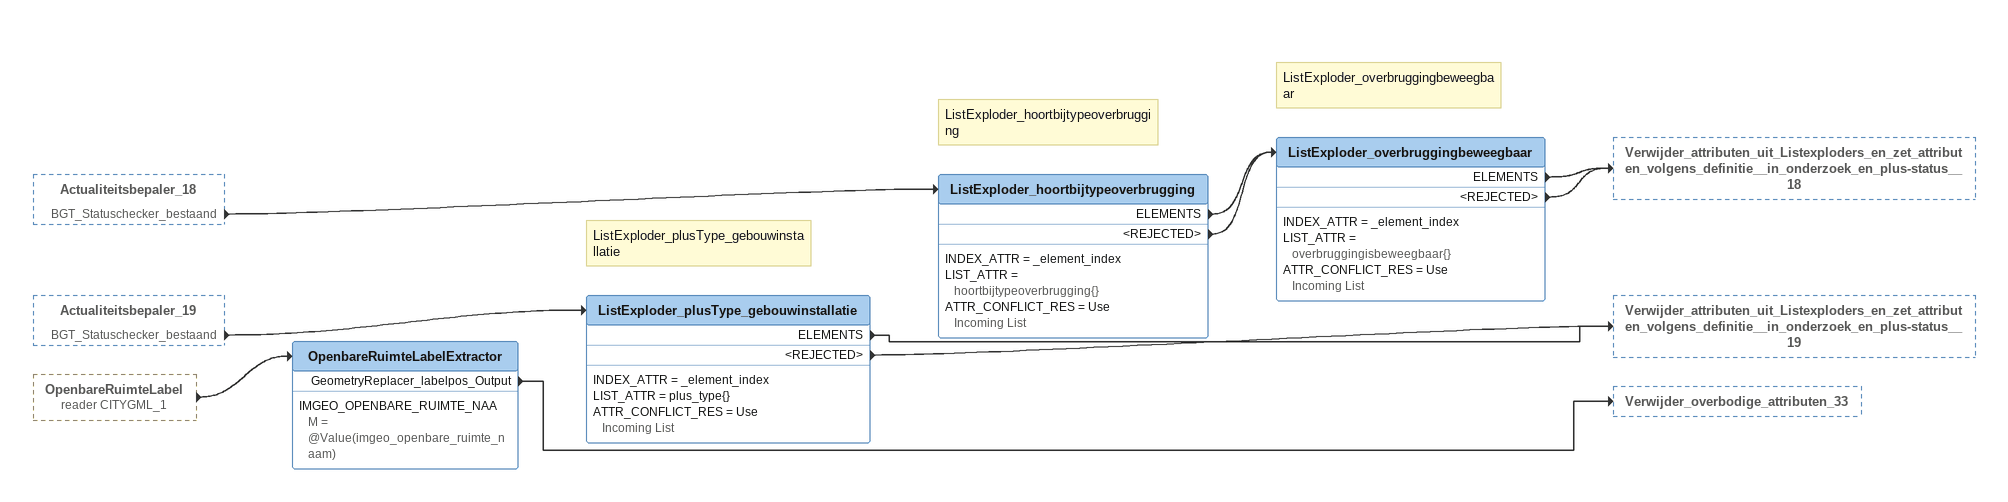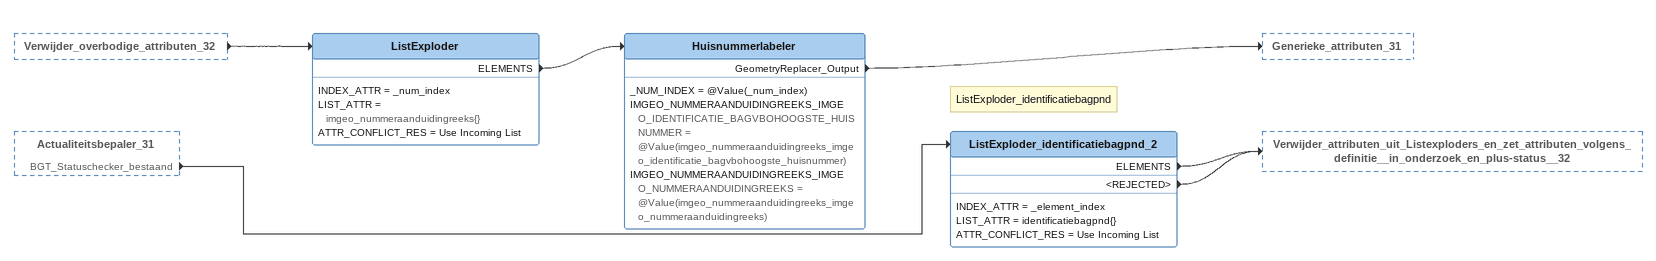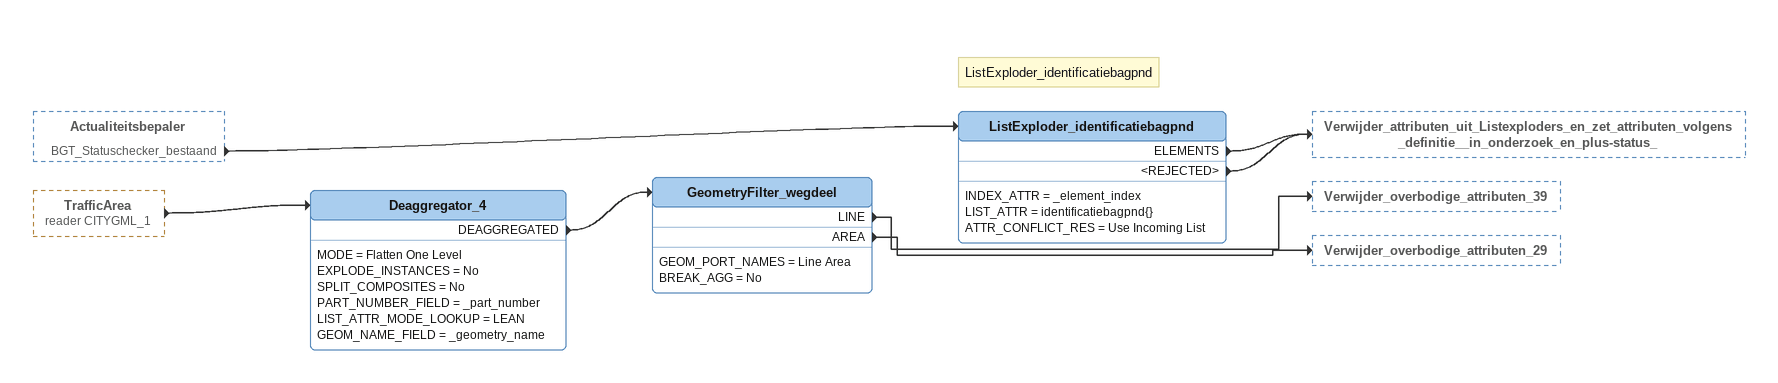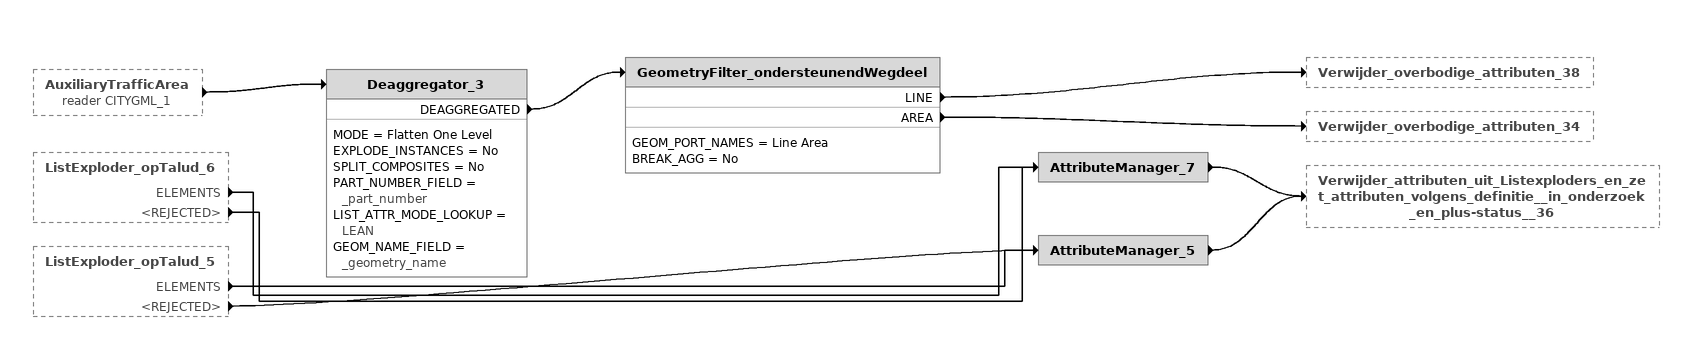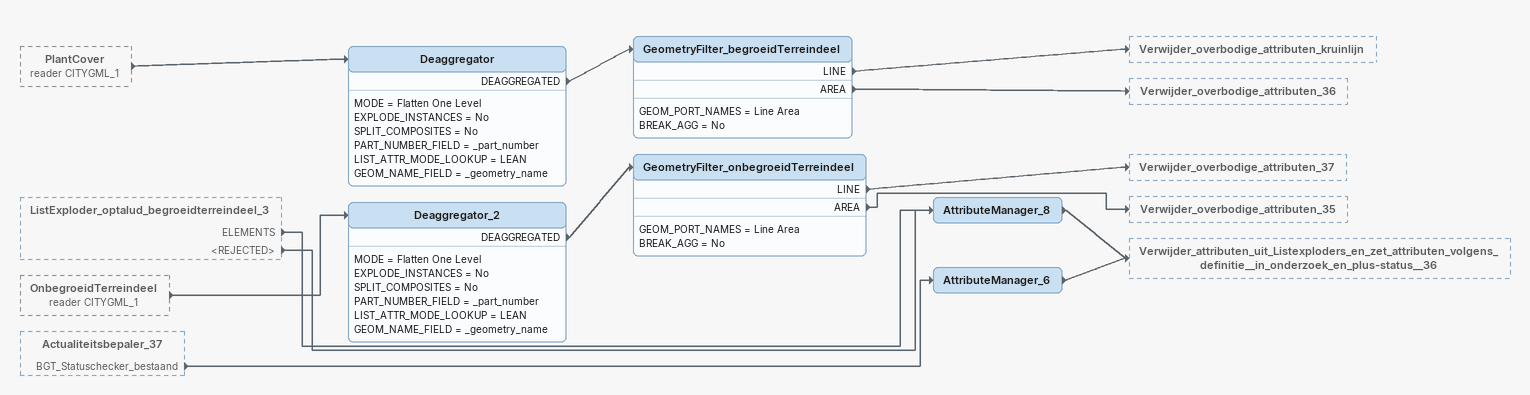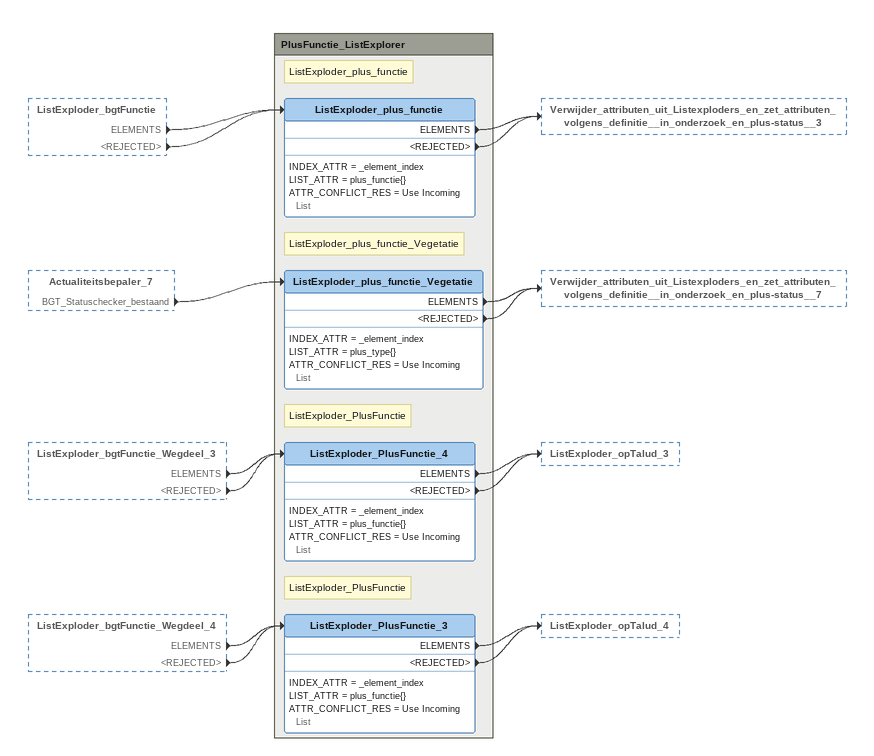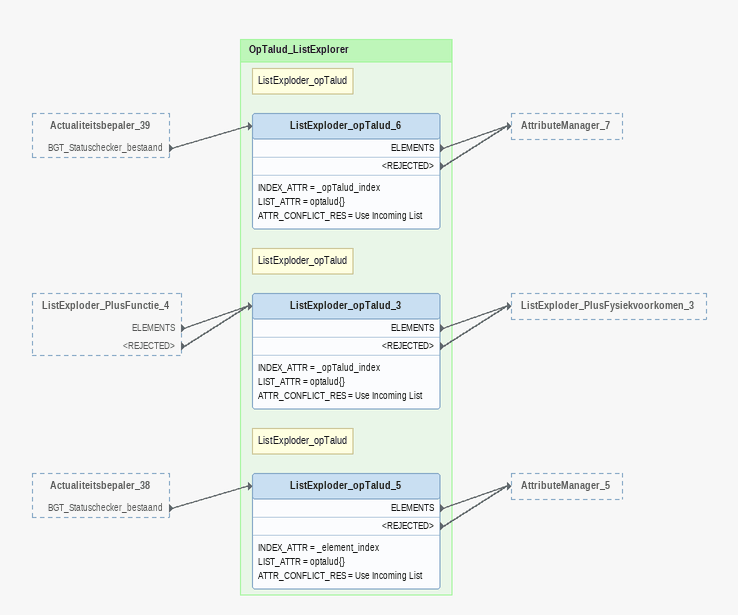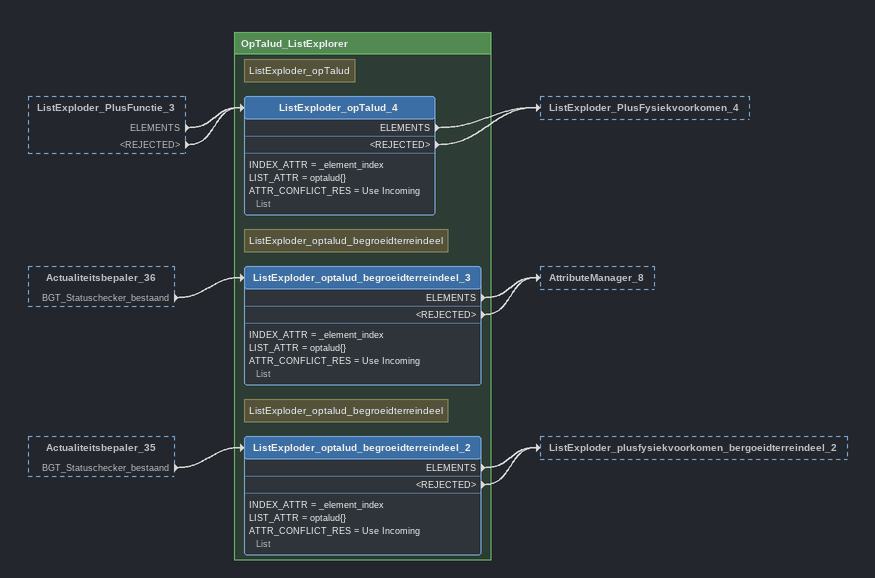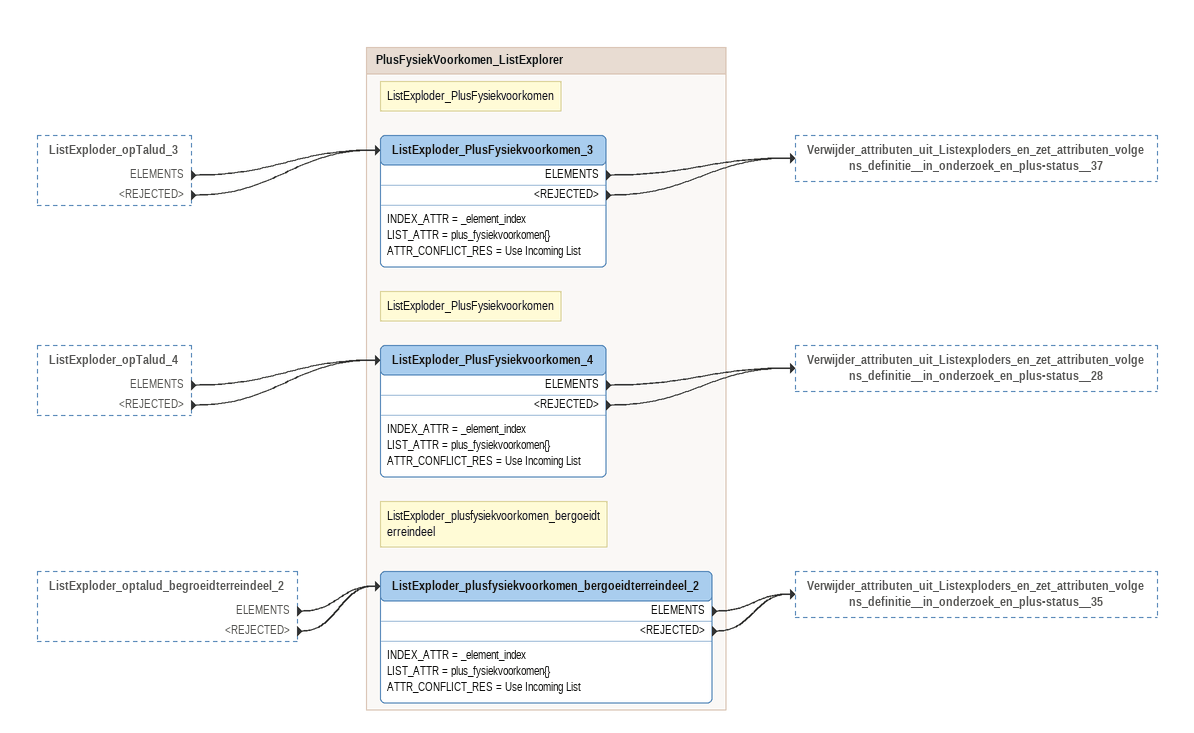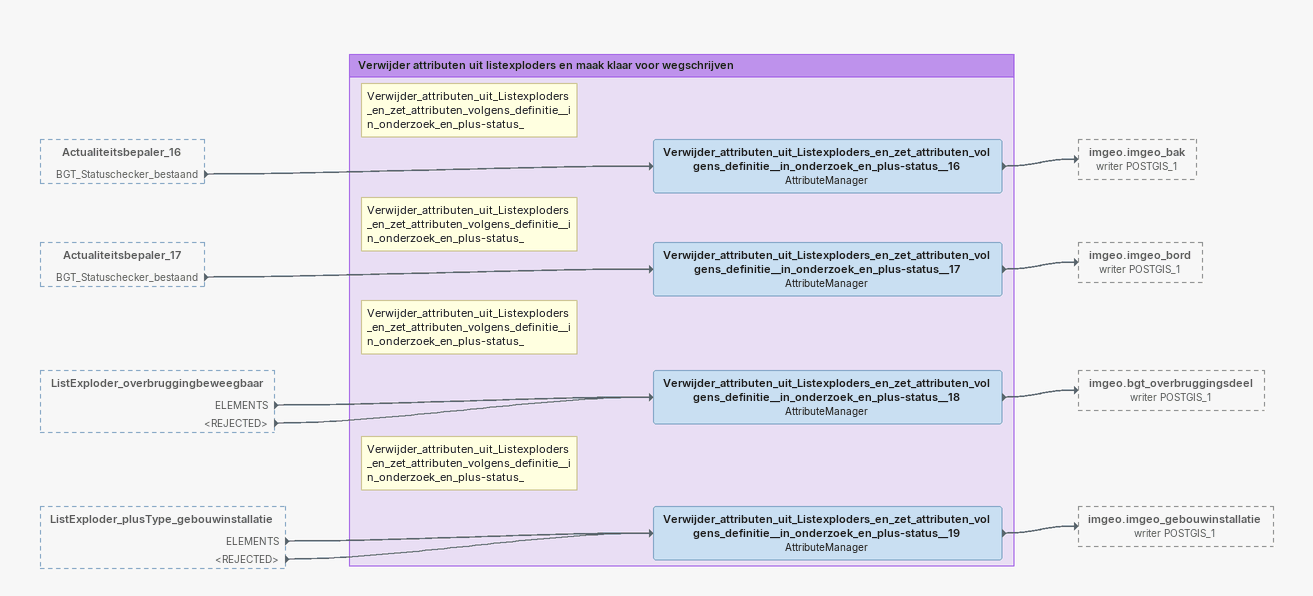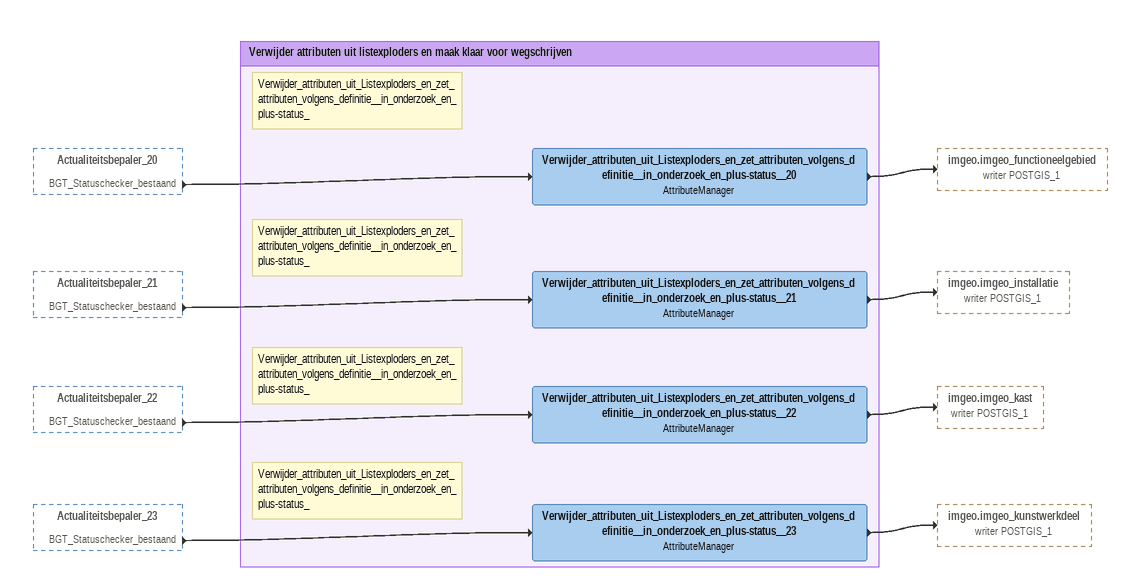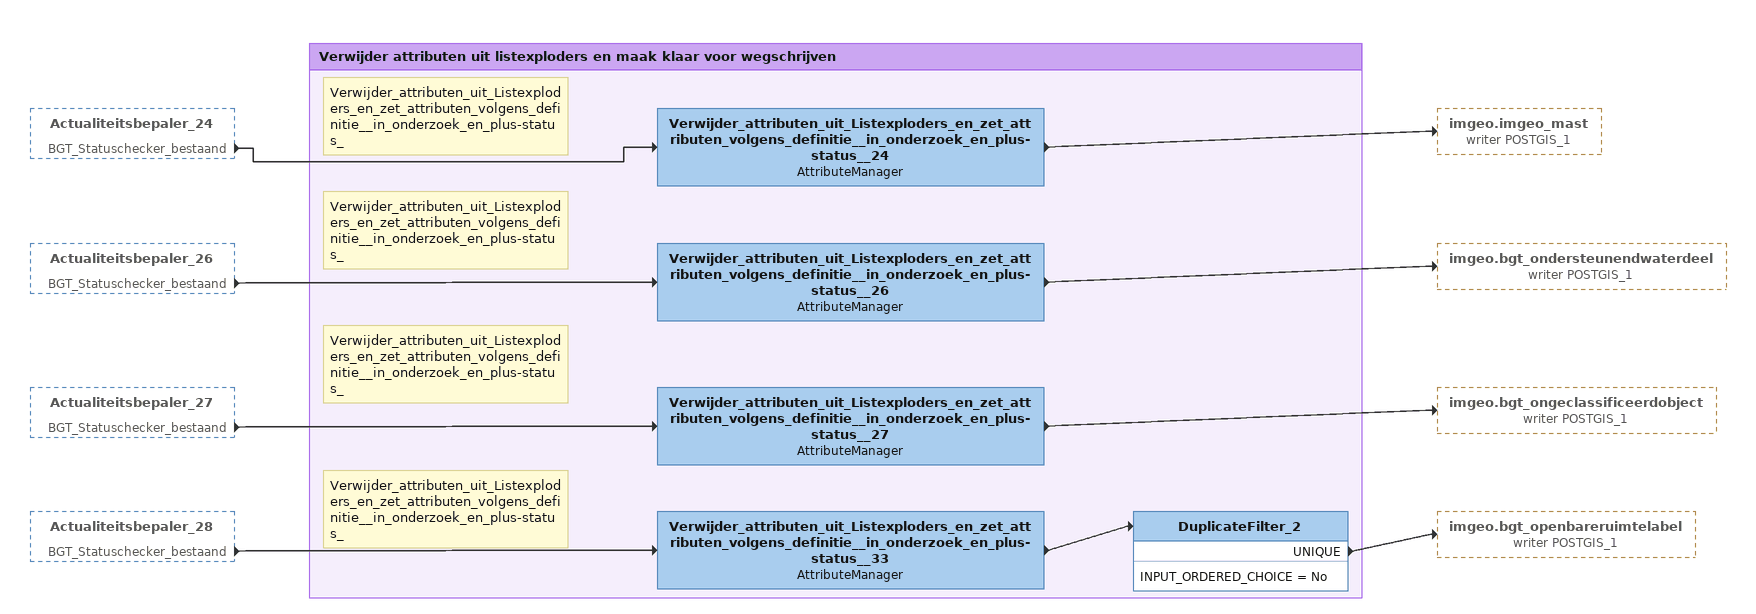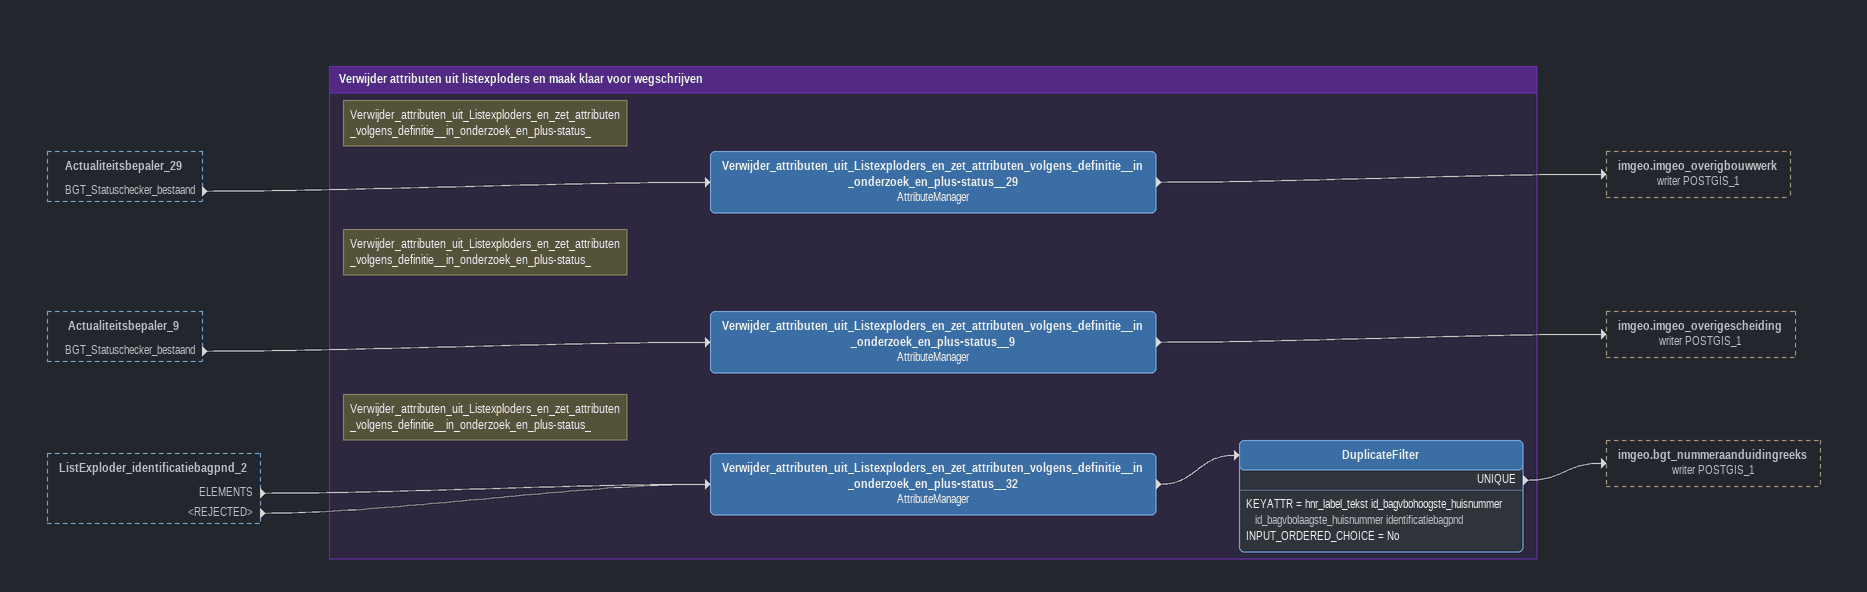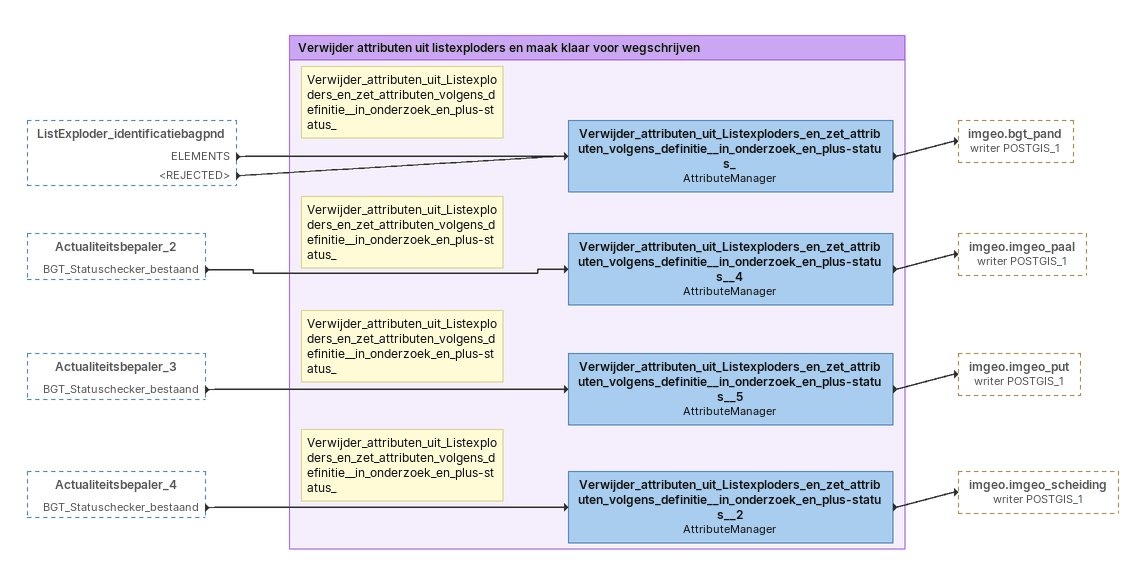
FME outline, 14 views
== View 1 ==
Actualiteitsbepaler_18 [outside]
    BGT_Statuschecker_bestaand -> ListExploder_hoortbijtypeoverbrugging
Actualiteitsbepaler_19 [outside]
    BGT_Statuschecker_bestaand -> ListExploder_plusType_gebouwinstallatie
OpenbareRuimteLabel (reader CITYGML_1) [outside]
    -> OpenbareRuimteLabelExtractor
Note: ListExploder_hoortbijtypeoverbrugging
ListExploder_hoortbijtypeoverbrugging
    INDEX_ATTR = _element_index
    LIST_ATTR = hoortbijtypeoverbrugging{}
    ATTR_CONFLICT_RES = Use Incoming List
    ELEMENTS -> ListExploder_overbruggingbeweegbaar
    <REJECTED> -> ListExploder_overbruggingbeweegbaar
Note: ListExploder_overbruggingbeweegbaar
ListExploder_overbruggingbeweegbaar
    INDEX_ATTR = _element_index
    LIST_ATTR = overbruggingisbeweegbaar{}
    ATTR_CONFLICT_RES = Use Incoming List
    ELEMENTS -> Verwijder_attributen_uit_Listexploders_en_zet_attributen_volgens_definitie__in_onderzoek_en_plus-status__18
    <REJECTED> -> Verwijder_attributen_uit_Listexploders_en_zet_attributen_volgens_definitie__in_onderzoek_en_plus-status__18
Note: ListExploder_plusType_gebouwinstallatie
ListExploder_plusType_gebouwinstallatie
    INDEX_ATTR = _element_index
    LIST_ATTR = plus_type{}
    ATTR_CONFLICT_RES = Use Incoming List
    ELEMENTS -> Verwijder_attributen_uit_Listexploders_en_zet_attributen_volgens_definitie__in_onderzoek_en_plus-status__19
    <REJECTED> -> Verwijder_attributen_uit_Listexploders_en_zet_attributen_volgens_definitie__in_onderzoek_en_plus-status__19
OpenbareRuimteLabelExtractor
    IMGEO_OPENBARE_RUIMTE_NAAM = @Value(imgeo_openbare_ruimte_naam)
    GeometryReplacer_labelpos_Output -> Verwijder_overbodige_attributen_33

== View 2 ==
Verwijder_overbodige_attributen_32 [outside]
    -> ListExploder
Actualiteitsbepaler_31 [outside]
    BGT_Statuschecker_bestaand -> ListExploder_identificatiebagpnd_2
ListExploder
    INDEX_ATTR = _num_index
    LIST_ATTR = imgeo_nummeraanduidingreeks{}
    ATTR_CONFLICT_RES = Use Incoming List
    ELEMENTS -> Huisnummerlabeler
Huisnummerlabeler
    _NUM_INDEX = @Value(_num_index)
    IMGEO_NUMMERAANDUIDINGREEKS_IMGEO_IDENTIFICATIE_BAGVBOHOOGSTE_HUISNUMMER = @Value(imgeo_nummeraanduidingreeks_imgeo_identificatie_bagvbohoogste_huisnummer)
    IMGEO_NUMMERAANDUIDINGREEKS_IMGEO_NUMMERAANDUIDINGREEKS = @Value(imgeo_nummeraanduidingreeks_imgeo_nummeraanduidingreeks)
    GeometryReplacer_Output -> Generieke_attributen_31
Note: ListExploder_identificatiebagpnd
ListExploder_identificatiebagpnd_2
    INDEX_ATTR = _element_index
    LIST_ATTR = identificatiebagpnd{}
    ATTR_CONFLICT_RES = Use Incoming List
    ELEMENTS -> Verwijder_attributen_uit_Listexploders_en_zet_attributen_volgens_definitie__in_onderzoek_en_plus-status__32
    <REJECTED> -> Verwijder_attributen_uit_Listexploders_en_zet_attributen_volgens_definitie__in_onderzoek_en_plus-status__32

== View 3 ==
Actualiteitsbepaler [outside]
    BGT_Statuschecker_bestaand -> ListExploder_identificatiebagpnd
TrafficArea (reader CITYGML_1) [outside]
    -> Deaggregator_4
Note: ListExploder_identificatiebagpnd
ListExploder_identificatiebagpnd
    INDEX_ATTR = _element_index
    LIST_ATTR = identificatiebagpnd{}
    ATTR_CONFLICT_RES = Use Incoming List
    ELEMENTS -> Verwijder_attributen_uit_Listexploders_en_zet_attributen_volgens_definitie__in_onderzoek_en_plus-status_
    <REJECTED> -> Verwijder_attributen_uit_Listexploders_en_zet_attributen_volgens_definitie__in_onderzoek_en_plus-status_
Deaggregator_4
    MODE = Flatten One Level
    EXPLODE_INSTANCES = No
    SPLIT_COMPOSITES = No
    PART_NUMBER_FIELD = _part_number
    LIST_ATTR_MODE_LOOKUP = LEAN
    GEOM_NAME_FIELD = _geometry_name
    DEAGGREGATED -> GeometryFilter_wegdeel
GeometryFilter_wegdeel
    GEOM_PORT_NAMES = Line Area
    BREAK_AGG = No
    LINE -> Verwijder_overbodige_attributen_39
    AREA -> Verwijder_overbodige_attributen_29

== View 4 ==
AuxiliaryTrafficArea (reader CITYGML_1) [outside]
    -> Deaggregator_3
ListExploder_opTalud_6 [outside]
    ELEMENTS -> AttributeManager_7
    <REJECTED> -> AttributeManager_7
ListExploder_opTalud_5 [outside]
    ELEMENTS -> AttributeManager_5
    <REJECTED> -> AttributeManager_5
AttributeManager_7
    -> Verwijder_attributen_uit_Listexploders_en_zet_attributen_volgens_definitie__in_onderzoek_en_plus-status__36
Deaggregator_3
    MODE = Flatten One Level
    EXPLODE_INSTANCES = No
    SPLIT_COMPOSITES = No
    PART_NUMBER_FIELD = _part_number
    LIST_ATTR_MODE_LOOKUP = LEAN
    GEOM_NAME_FIELD = _geometry_name
    DEAGGREGATED -> GeometryFilter_ondersteunendWegdeel
GeometryFilter_ondersteunendWegdeel
    GEOM_PORT_NAMES = Line Area
    BREAK_AGG = No
    LINE -> Verwijder_overbodige_attributen_38
    AREA -> Verwijder_overbodige_attributen_34
AttributeManager_5
    -> Verwijder_attributen_uit_Listexploders_en_zet_attributen_volgens_definitie__in_onderzoek_en_plus-status__36

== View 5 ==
PlantCover (reader CITYGML_1) [outside]
    -> Deaggregator
ListExploder_optalud_begroeidterreindeel_3 [outside]
    ELEMENTS -> AttributeManager_8
    <REJECTED> -> AttributeManager_8
OnbegroeidTerreindeel (reader CITYGML_1) [outside]
    -> Deaggregator_2
Actualiteitsbepaler_37 [outside]
    BGT_Statuschecker_bestaand -> AttributeManager_6
Deaggregator
    MODE = Flatten One Level
    EXPLODE_INSTANCES = No
    SPLIT_COMPOSITES = No
    PART_NUMBER_FIELD = _part_number
    LIST_ATTR_MODE_LOOKUP = LEAN
    GEOM_NAME_FIELD = _geometry_name
    DEAGGREGATED -> GeometryFilter_begroeidTerreindeel
GeometryFilter_begroeidTerreindeel
    GEOM_PORT_NAMES = Line Area
    BREAK_AGG = No
    LINE -> Verwijder_overbodige_attributen_kruinlijn
    AREA -> Verwijder_overbodige_attributen_36
AttributeManager_8
    -> Verwijder_attributen_uit_Listexploders_en_zet_attributen_volgens_definitie__in_onderzoek_en_plus-status__36
Deaggregator_2
    MODE = Flatten One Level
    EXPLODE_INSTANCES = No
    SPLIT_COMPOSITES = No
    PART_NUMBER_FIELD = _part_number
    LIST_ATTR_MODE_LOOKUP = LEAN
    GEOM_NAME_FIELD = _geometry_name
    DEAGGREGATED -> GeometryFilter_onbegroeidTerreindeel
GeometryFilter_onbegroeidTerreindeel
    GEOM_PORT_NAMES = Line Area
    BREAK_AGG = No
    LINE -> Verwijder_overbodige_attributen_37
    AREA -> Verwijder_overbodige_attributen_35
AttributeManager_6
    -> Verwijder_attributen_uit_Listexploders_en_zet_attributen_volgens_definitie__in_onderzoek_en_plus-status__36

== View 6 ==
ListExploder_bgtFunctie [outside]
    ELEMENTS -> ListExploder_plus_functie
    <REJECTED> -> ListExploder_plus_functie
Actualiteitsbepaler_7 [outside]
    BGT_Statuschecker_bestaand -> ListExploder_plus_functie_Vegetatie
ListExploder_bgtFunctie_Wegdeel_3 [outside]
    ELEMENTS -> ListExploder_PlusFunctie_4
    <REJECTED> -> ListExploder_PlusFunctie_4
ListExploder_bgtFunctie_Wegdeel_4 [outside]
    ELEMENTS -> ListExploder_PlusFunctie_3
    <REJECTED> -> ListExploder_PlusFunctie_3

Bookmark: PlusFunctie_ListExplorer
Note: ListExploder_plus_functie
ListExploder_plus_functie
    INDEX_ATTR = _element_index
    LIST_ATTR = plus_functie{}
    ATTR_CONFLICT_RES = Use Incoming List
    ELEMENTS -> Verwijder_attributen_uit_Listexploders_en_zet_attributen_volgens_definitie__in_onderzoek_en_plus-status__3
    <REJECTED> -> Verwijder_attributen_uit_Listexploders_en_zet_attributen_volgens_definitie__in_onderzoek_en_plus-status__3
Note: ListExploder_plus_functie_Vegetatie
ListExploder_plus_functie_Vegetatie
    INDEX_ATTR = _element_index
    LIST_ATTR = plus_type{}
    ATTR_CONFLICT_RES = Use Incoming List
    ELEMENTS -> Verwijder_attributen_uit_Listexploders_en_zet_attributen_volgens_definitie__in_onderzoek_en_plus-status__7
    <REJECTED> -> Verwijder_attributen_uit_Listexploders_en_zet_attributen_volgens_definitie__in_onderzoek_en_plus-status__7
Note: ListExploder_PlusFunctie
ListExploder_PlusFunctie_4
    INDEX_ATTR = _element_index
    LIST_ATTR = plus_functie{}
    ATTR_CONFLICT_RES = Use Incoming List
    ELEMENTS -> ListExploder_opTalud_3
    <REJECTED> -> ListExploder_opTalud_3
Note: ListExploder_PlusFunctie
ListExploder_PlusFunctie_3
    INDEX_ATTR = _element_index
    LIST_ATTR = plus_functie{}
    ATTR_CONFLICT_RES = Use Incoming List
    ELEMENTS -> ListExploder_opTalud_4
    <REJECTED> -> ListExploder_opTalud_4

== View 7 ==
Actualiteitsbepaler_39 [outside]
    BGT_Statuschecker_bestaand -> ListExploder_opTalud_6
ListExploder_PlusFunctie_4 [outside]
    ELEMENTS -> ListExploder_opTalud_3
    <REJECTED> -> ListExploder_opTalud_3
Actualiteitsbepaler_38 [outside]
    BGT_Statuschecker_bestaand -> ListExploder_opTalud_5

Bookmark: OpTalud_ListExplorer
Note: ListExploder_opTalud
ListExploder_opTalud_6
    INDEX_ATTR = _opTalud_index
    LIST_ATTR = optalud{}
    ATTR_CONFLICT_RES = Use Incoming List
    ELEMENTS -> AttributeManager_7
    <REJECTED> -> AttributeManager_7
Note: ListExploder_opTalud
ListExploder_opTalud_3
    INDEX_ATTR = _opTalud_index
    LIST_ATTR = optalud{}
    ATTR_CONFLICT_RES = Use Incoming List
    ELEMENTS -> ListExploder_PlusFysiekvoorkomen_3
    <REJECTED> -> ListExploder_PlusFysiekvoorkomen_3
Note: ListExploder_opTalud
ListExploder_opTalud_5
    INDEX_ATTR = _element_index
    LIST_ATTR = optalud{}
    ATTR_CONFLICT_RES = Use Incoming List
    ELEMENTS -> AttributeManager_5
    <REJECTED> -> AttributeManager_5

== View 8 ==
ListExploder_PlusFunctie_3 [outside]
    ELEMENTS -> ListExploder_opTalud_4
    <REJECTED> -> ListExploder_opTalud_4
Actualiteitsbepaler_36 [outside]
    BGT_Statuschecker_bestaand -> ListExploder_optalud_begroeidterreindeel_3
Actualiteitsbepaler_35 [outside]
    BGT_Statuschecker_bestaand -> ListExploder_optalud_begroeidterreindeel_2

Bookmark: OpTalud_ListExplorer
Note: ListExploder_opTalud
ListExploder_opTalud_4
    INDEX_ATTR = _element_index
    LIST_ATTR = optalud{}
    ATTR_CONFLICT_RES = Use Incoming List
    ELEMENTS -> ListExploder_PlusFysiekvoorkomen_4
    <REJECTED> -> ListExploder_PlusFysiekvoorkomen_4
Note: ListExploder_optalud_begroeidterreindeel
ListExploder_optalud_begroeidterreindeel_3
    INDEX_ATTR = _element_index
    LIST_ATTR = optalud{}
    ATTR_CONFLICT_RES = Use Incoming List
    ELEMENTS -> AttributeManager_8
    <REJECTED> -> AttributeManager_8
Note: ListExploder_optalud_begroeidterreindeel
ListExploder_optalud_begroeidterreindeel_2
    INDEX_ATTR = _element_index
    LIST_ATTR = optalud{}
    ATTR_CONFLICT_RES = Use Incoming List
    ELEMENTS -> ListExploder_plusfysiekvoorkomen_bergoeidterreindeel_2
    <REJECTED> -> ListExploder_plusfysiekvoorkomen_bergoeidterreindeel_2

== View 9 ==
ListExploder_opTalud_3 [outside]
    ELEMENTS -> ListExploder_PlusFysiekvoorkomen_3
    <REJECTED> -> ListExploder_PlusFysiekvoorkomen_3
ListExploder_opTalud_4 [outside]
    ELEMENTS -> ListExploder_PlusFysiekvoorkomen_4
    <REJECTED> -> ListExploder_PlusFysiekvoorkomen_4
ListExploder_optalud_begroeidterreindeel_2 [outside]
    ELEMENTS -> ListExploder_plusfysiekvoorkomen_bergoeidterreindeel_2
    <REJECTED> -> ListExploder_plusfysiekvoorkomen_bergoeidterreindeel_2

Bookmark: PlusFysiekVoorkomen_ListExplorer
Note: ListExploder_PlusFysiekvoorkomen
ListExploder_PlusFysiekvoorkomen_3
    INDEX_ATTR = _element_index
    LIST_ATTR = plus_fysiekvoorkomen{}
    ATTR_CONFLICT_RES = Use Incoming List
    ELEMENTS -> Verwijder_attributen_uit_Listexploders_en_zet_attributen_volgens_definitie__in_onderzoek_en_plus-status__37
    <REJECTED> -> Verwijder_attributen_uit_Listexploders_en_zet_attributen_volgens_definitie__in_onderzoek_en_plus-status__37
Note: ListExploder_PlusFysiekvoorkomen
ListExploder_PlusFysiekvoorkomen_4
    INDEX_ATTR = _element_index
    LIST_ATTR = plus_fysiekvoorkomen{}
    ATTR_CONFLICT_RES = Use Incoming List
    ELEMENTS -> Verwijder_attributen_uit_Listexploders_en_zet_attributen_volgens_definitie__in_onderzoek_en_plus-status__28
    <REJECTED> -> Verwijder_attributen_uit_Listexploders_en_zet_attributen_volgens_definitie__in_onderzoek_en_plus-status__28
Note: ListExploder_plusfysiekvoorkomen_bergoeidterreindeel
ListExploder_plusfysiekvoorkomen_bergoeidterreindeel_2
    INDEX_ATTR = _element_index
    LIST_ATTR = plus_fysiekvoorkomen{}
    ATTR_CONFLICT_RES = Use Incoming List
    ELEMENTS -> Verwijder_attributen_uit_Listexploders_en_zet_attributen_volgens_definitie__in_onderzoek_en_plus-status__35
    <REJECTED> -> Verwijder_attributen_uit_Listexploders_en_zet_attributen_volgens_definitie__in_onderzoek_en_plus-status__35

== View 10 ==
Actualiteitsbepaler_16 [outside]
    BGT_Statuschecker_bestaand -> Verwijder_attributen_uit_Listexploders_en_zet_attributen_volgens_definitie__in_onderzoek_en_plus-status__16
Actualiteitsbepaler_17 [outside]
    BGT_Statuschecker_bestaand -> Verwijder_attributen_uit_Listexploders_en_zet_attributen_volgens_definitie__in_onderzoek_en_plus-status__17
ListExploder_overbruggingbeweegbaar [outside]
    ELEMENTS -> Verwijder_attributen_uit_Listexploders_en_zet_attributen_volgens_definitie__in_onderzoek_en_plus-status__18
    <REJECTED> -> Verwijder_attributen_uit_Listexploders_en_zet_attributen_volgens_definitie__in_onderzoek_en_plus-status__18
ListExploder_plusType_gebouwinstallatie [outside]
    ELEMENTS -> Verwijder_attributen_uit_Listexploders_en_zet_attributen_volgens_definitie__in_onderzoek_en_plus-status__19
    <REJECTED> -> Verwijder_attributen_uit_Listexploders_en_zet_attributen_volgens_definitie__in_onderzoek_en_plus-status__19

Bookmark: Verwijder attributen uit listexploders en maak klaar voor wegschrijven
Note: Verwijder_attributen_uit_Listexploders_en_zet_attributen_volgens_definitie__in_onderzoek_en_plus-status_
Verwijder_attributen_uit_Listexploders_en_zet_attributen_volgens_definitie__in_onderzoek_en_plus-status__16: AttributeManager
    -> imgeo.imgeo_bak (writer POSTGIS_1)
Note: Verwijder_attributen_uit_Listexploders_en_zet_attributen_volgens_definitie__in_onderzoek_en_plus-status_
Verwijder_attributen_uit_Listexploders_en_zet_attributen_volgens_definitie__in_onderzoek_en_plus-status__17: AttributeManager
    -> imgeo.imgeo_bord (writer POSTGIS_1)
Note: Verwijder_attributen_uit_Listexploders_en_zet_attributen_volgens_definitie__in_onderzoek_en_plus-status_
Verwijder_attributen_uit_Listexploders_en_zet_attributen_volgens_definitie__in_onderzoek_en_plus-status__18: AttributeManager
    -> imgeo.bgt_overbruggingsdeel (writer POSTGIS_1)
Note: Verwijder_attributen_uit_Listexploders_en_zet_attributen_volgens_definitie__in_onderzoek_en_plus-status_
Verwijder_attributen_uit_Listexploders_en_zet_attributen_volgens_definitie__in_onderzoek_en_plus-status__19: AttributeManager
    -> imgeo.imgeo_gebouwinstallatie (writer POSTGIS_1)

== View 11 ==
Actualiteitsbepaler_20 [outside]
    BGT_Statuschecker_bestaand -> Verwijder_attributen_uit_Listexploders_en_zet_attributen_volgens_definitie__in_onderzoek_en_plus-status__20
Actualiteitsbepaler_21 [outside]
    BGT_Statuschecker_bestaand -> Verwijder_attributen_uit_Listexploders_en_zet_attributen_volgens_definitie__in_onderzoek_en_plus-status__21
Actualiteitsbepaler_22 [outside]
    BGT_Statuschecker_bestaand -> Verwijder_attributen_uit_Listexploders_en_zet_attributen_volgens_definitie__in_onderzoek_en_plus-status__22
Actualiteitsbepaler_23 [outside]
    BGT_Statuschecker_bestaand -> Verwijder_attributen_uit_Listexploders_en_zet_attributen_volgens_definitie__in_onderzoek_en_plus-status__23

Bookmark: Verwijder attributen uit listexploders en maak klaar voor wegschrijven
Note: Verwijder_attributen_uit_Listexploders_en_zet_attributen_volgens_definitie__in_onderzoek_en_plus-status_
Verwijder_attributen_uit_Listexploders_en_zet_attributen_volgens_definitie__in_onderzoek_en_plus-status__20: AttributeManager
    -> imgeo.imgeo_functioneelgebied (writer POSTGIS_1)
Note: Verwijder_attributen_uit_Listexploders_en_zet_attributen_volgens_definitie__in_onderzoek_en_plus-status_
Verwijder_attributen_uit_Listexploders_en_zet_attributen_volgens_definitie__in_onderzoek_en_plus-status__21: AttributeManager
    -> imgeo.imgeo_installatie (writer POSTGIS_1)
Note: Verwijder_attributen_uit_Listexploders_en_zet_attributen_volgens_definitie__in_onderzoek_en_plus-status_
Verwijder_attributen_uit_Listexploders_en_zet_attributen_volgens_definitie__in_onderzoek_en_plus-status__22: AttributeManager
    -> imgeo.imgeo_kast (writer POSTGIS_1)
Note: Verwijder_attributen_uit_Listexploders_en_zet_attributen_volgens_definitie__in_onderzoek_en_plus-status_
Verwijder_attributen_uit_Listexploders_en_zet_attributen_volgens_definitie__in_onderzoek_en_plus-status__23: AttributeManager
    -> imgeo.imgeo_kunstwerkdeel (writer POSTGIS_1)

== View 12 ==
Actualiteitsbepaler_24 [outside]
    BGT_Statuschecker_bestaand -> Verwijder_attributen_uit_Listexploders_en_zet_attributen_volgens_definitie__in_onderzoek_en_plus-status__24
Actualiteitsbepaler_26 [outside]
    BGT_Statuschecker_bestaand -> Verwijder_attributen_uit_Listexploders_en_zet_attributen_volgens_definitie__in_onderzoek_en_plus-status__26
Actualiteitsbepaler_27 [outside]
    BGT_Statuschecker_bestaand -> Verwijder_attributen_uit_Listexploders_en_zet_attributen_volgens_definitie__in_onderzoek_en_plus-status__27
Actualiteitsbepaler_28 [outside]
    BGT_Statuschecker_bestaand -> Verwijder_attributen_uit_Listexploders_en_zet_attributen_volgens_definitie__in_onderzoek_en_plus-status__33

Bookmark: Verwijder attributen uit listexploders en maak klaar voor wegschrijven
Note: Verwijder_attributen_uit_Listexploders_en_zet_attributen_volgens_definitie__in_onderzoek_en_plus-status_
Verwijder_attributen_uit_Listexploders_en_zet_attributen_volgens_definitie__in_onderzoek_en_plus-status__24: AttributeManager
    -> imgeo.imgeo_mast (writer POSTGIS_1)
Note: Verwijder_attributen_uit_Listexploders_en_zet_attributen_volgens_definitie__in_onderzoek_en_plus-status_
Verwijder_attributen_uit_Listexploders_en_zet_attributen_volgens_definitie__in_onderzoek_en_plus-status__26: AttributeManager
    -> imgeo.bgt_ondersteunendwaterdeel (writer POSTGIS_1)
Note: Verwijder_attributen_uit_Listexploders_en_zet_attributen_volgens_definitie__in_onderzoek_en_plus-status_
Verwijder_attributen_uit_Listexploders_en_zet_attributen_volgens_definitie__in_onderzoek_en_plus-status__27: AttributeManager
    -> imgeo.bgt_ongeclassificeerdobject (writer POSTGIS_1)
Note: Verwijder_attributen_uit_Listexploders_en_zet_attributen_volgens_definitie__in_onderzoek_en_plus-status_
Verwijder_attributen_uit_Listexploders_en_zet_attributen_volgens_definitie__in_onderzoek_en_plus-status__33: AttributeManager
    -> DuplicateFilter_2
DuplicateFilter_2
    INPUT_ORDERED_CHOICE = No
    UNIQUE -> imgeo.bgt_openbareruimtelabel (writer POSTGIS_1)

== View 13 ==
Actualiteitsbepaler_29 [outside]
    BGT_Statuschecker_bestaand -> Verwijder_attributen_uit_Listexploders_en_zet_attributen_volgens_definitie__in_onderzoek_en_plus-status__29
Actualiteitsbepaler_9 [outside]
    BGT_Statuschecker_bestaand -> Verwijder_attributen_uit_Listexploders_en_zet_attributen_volgens_definitie__in_onderzoek_en_plus-status__9
ListExploder_identificatiebagpnd_2 [outside]
    ELEMENTS -> Verwijder_attributen_uit_Listexploders_en_zet_attributen_volgens_definitie__in_onderzoek_en_plus-status__32
    <REJECTED> -> Verwijder_attributen_uit_Listexploders_en_zet_attributen_volgens_definitie__in_onderzoek_en_plus-status__32

Bookmark: Verwijder attributen uit listexploders en maak klaar voor wegschrijven
Note: Verwijder_attributen_uit_Listexploders_en_zet_attributen_volgens_definitie__in_onderzoek_en_plus-status_
Verwijder_attributen_uit_Listexploders_en_zet_attributen_volgens_definitie__in_onderzoek_en_plus-status__29: AttributeManager
    -> imgeo.imgeo_overigbouwwerk (writer POSTGIS_1)
Note: Verwijder_attributen_uit_Listexploders_en_zet_attributen_volgens_definitie__in_onderzoek_en_plus-status_
Verwijder_attributen_uit_Listexploders_en_zet_attributen_volgens_definitie__in_onderzoek_en_plus-status__9: AttributeManager
    -> imgeo.imgeo_overigescheiding (writer POSTGIS_1)
Note: Verwijder_attributen_uit_Listexploders_en_zet_attributen_volgens_definitie__in_onderzoek_en_plus-status_
Verwijder_attributen_uit_Listexploders_en_zet_attributen_volgens_definitie__in_onderzoek_en_plus-status__32: AttributeManager
    -> DuplicateFilter
DuplicateFilter
    KEYATTR = hnr_label_tekst id_bagvbohoogste_huisnummer id_bagvbolaagste_huisnummer identificatiebagpnd
    INPUT_ORDERED_CHOICE = No
    UNIQUE -> imgeo.bgt_nummeraanduidingreeks (writer POSTGIS_1)

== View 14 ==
ListExploder_identificatiebagpnd [outside]
    ELEMENTS -> Verwijder_attributen_uit_Listexploders_en_zet_attributen_volgens_definitie__in_onderzoek_en_plus-status_
    <REJECTED> -> Verwijder_attributen_uit_Listexploders_en_zet_attributen_volgens_definitie__in_onderzoek_en_plus-status_
Actualiteitsbepaler_2 [outside]
    BGT_Statuschecker_bestaand -> Verwijder_attributen_uit_Listexploders_en_zet_attributen_volgens_definitie__in_onderzoek_en_plus-status__4
Actualiteitsbepaler_3 [outside]
    BGT_Statuschecker_bestaand -> Verwijder_attributen_uit_Listexploders_en_zet_attributen_volgens_definitie__in_onderzoek_en_plus-status__5
Actualiteitsbepaler_4 [outside]
    BGT_Statuschecker_bestaand -> Verwijder_attributen_uit_Listexploders_en_zet_attributen_volgens_definitie__in_onderzoek_en_plus-status__2

Bookmark: Verwijder attributen uit listexploders en maak klaar voor wegschrijven
Note: Verwijder_attributen_uit_Listexploders_en_zet_attributen_volgens_definitie__in_onderzoek_en_plus-status_
Verwijder_attributen_uit_Listexploders_en_zet_attributen_volgens_definitie__in_onderzoek_en_plus-status_: AttributeManager
    -> imgeo.bgt_pand (writer POSTGIS_1)
Note: Verwijder_attributen_uit_Listexploders_en_zet_attributen_volgens_definitie__in_onderzoek_en_plus-status_
Verwijder_attributen_uit_Listexploders_en_zet_attributen_volgens_definitie__in_onderzoek_en_plus-status__4: AttributeManager
    -> imgeo.imgeo_paal (writer POSTGIS_1)
Note: Verwijder_attributen_uit_Listexploders_en_zet_attributen_volgens_definitie__in_onderzoek_en_plus-status_
Verwijder_attributen_uit_Listexploders_en_zet_attributen_volgens_definitie__in_onderzoek_en_plus-status__5: AttributeManager
    -> imgeo.imgeo_put (writer POSTGIS_1)
Note: Verwijder_attributen_uit_Listexploders_en_zet_attributen_volgens_definitie__in_onderzoek_en_plus-status_
Verwijder_attributen_uit_Listexploders_en_zet_attributen_volgens_definitie__in_onderzoek_en_plus-status__2: AttributeManager
    -> imgeo.imgeo_scheiding (writer POSTGIS_1)
